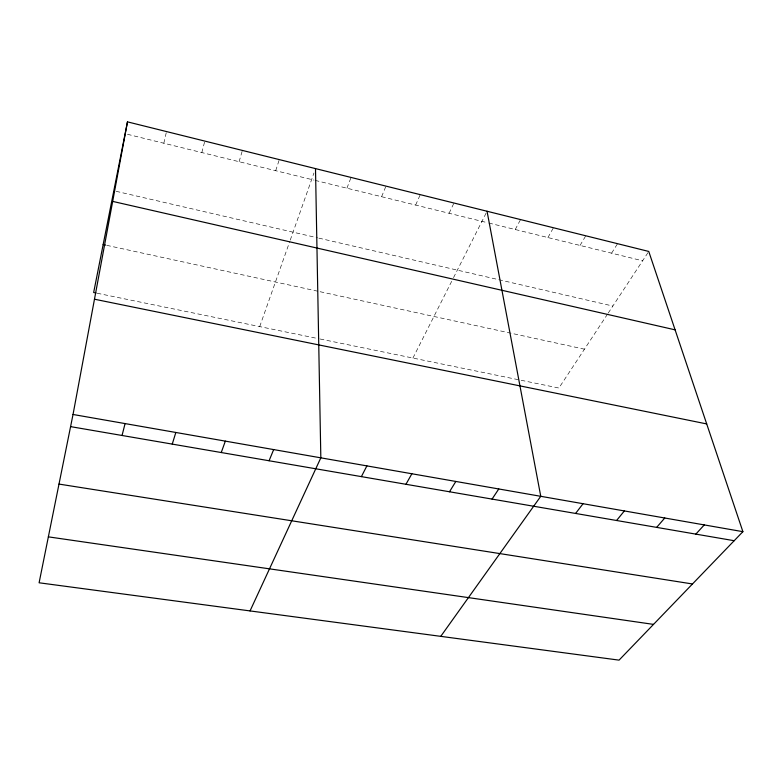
<?xml version="1.0" encoding="UTF-8"?>
<svg xmlns="http://www.w3.org/2000/svg" width="782" height="782" viewBox="0 0 782 782"><rect width="100%" height="100%" fill="white"/><g stroke="black" fill="none" stroke-linecap="round" stroke-linejoin="round"><path stroke-width="0.59" stroke-dasharray="3.91 2.93" d="M163.829 143.233L166.507 131.571M201.824 152.558L204.806 141.092M239.106 161.718L242.4 150.437M275.704 170.701L279.291 159.606M259.702 326.602L289.848 241.237M290.249 240.103L313.963 172.978M346.934 188.188L351.059 177.446M381.596 196.702L385.976 186.126M415.643 205.06L420.266 194.65M449.093 213.271L453.961 203.027M412.925 358.058L452.974 278.744M453.521 277.669L487.049 211.248M515.23 229.517L520.548 219.576M547.918 237.542L553.461 227.758M580.029 245.431L585.786 235.793M611.592 253.182L617.545 243.691M607.555 314.071L558.905 388.028L520.265 380.101M608.22 313.074L648.757 251.442M97.203 293.24L318.988 338.772M320.141 339.007L519.121 379.857M106.723 245.333L318.929 291.461M320.121 291.725L584.457 349.183M116.137 191.307L317.668 237.855M318.841 238.129L612.834 306.045M127.466 134.299L313.993 180.104M315.175 180.398L487.694 222.753M488.838 223.036L642.609 260.797"/><path stroke-width="1.17" d="M73.029 414.48L127.476 121.865L648.757 251.442L742.9 531.672L619.061 660.135L39.1 582.786L73.029 414.48L742.9 531.672M127.476 121.865L93.654 292.517L96.02 292.996M122.051 435.476L125.071 423.59M172.255 444.108L175.833 432.466M221.247 452.534L225.343 441.126M269.076 460.754L273.671 449.582M250.045 610.918L320.835 457.832L315.498 168.609M361.382 476.629L366.895 465.896M405.946 484.283L411.879 473.765M449.494 491.77L455.838 481.448M492.054 499.092L498.779 488.965M440.765 636.353L540.763 496.306L487.049 211.248M575.591 513.451L583.049 503.706M616.578 520.499L624.368 510.939M656.645 527.391L664.768 518.007M695.843 534.126L704.269 524.908M48.357 536.853L653.517 624.388M59.002 484.087L692.481 583.968M70.585 426.63L734.181 540.714M94.475 299.213L706.703 423.932M103.156 244.551L105.541 245.069M112.676 201.394L675.091 329.838"/></g></svg>
